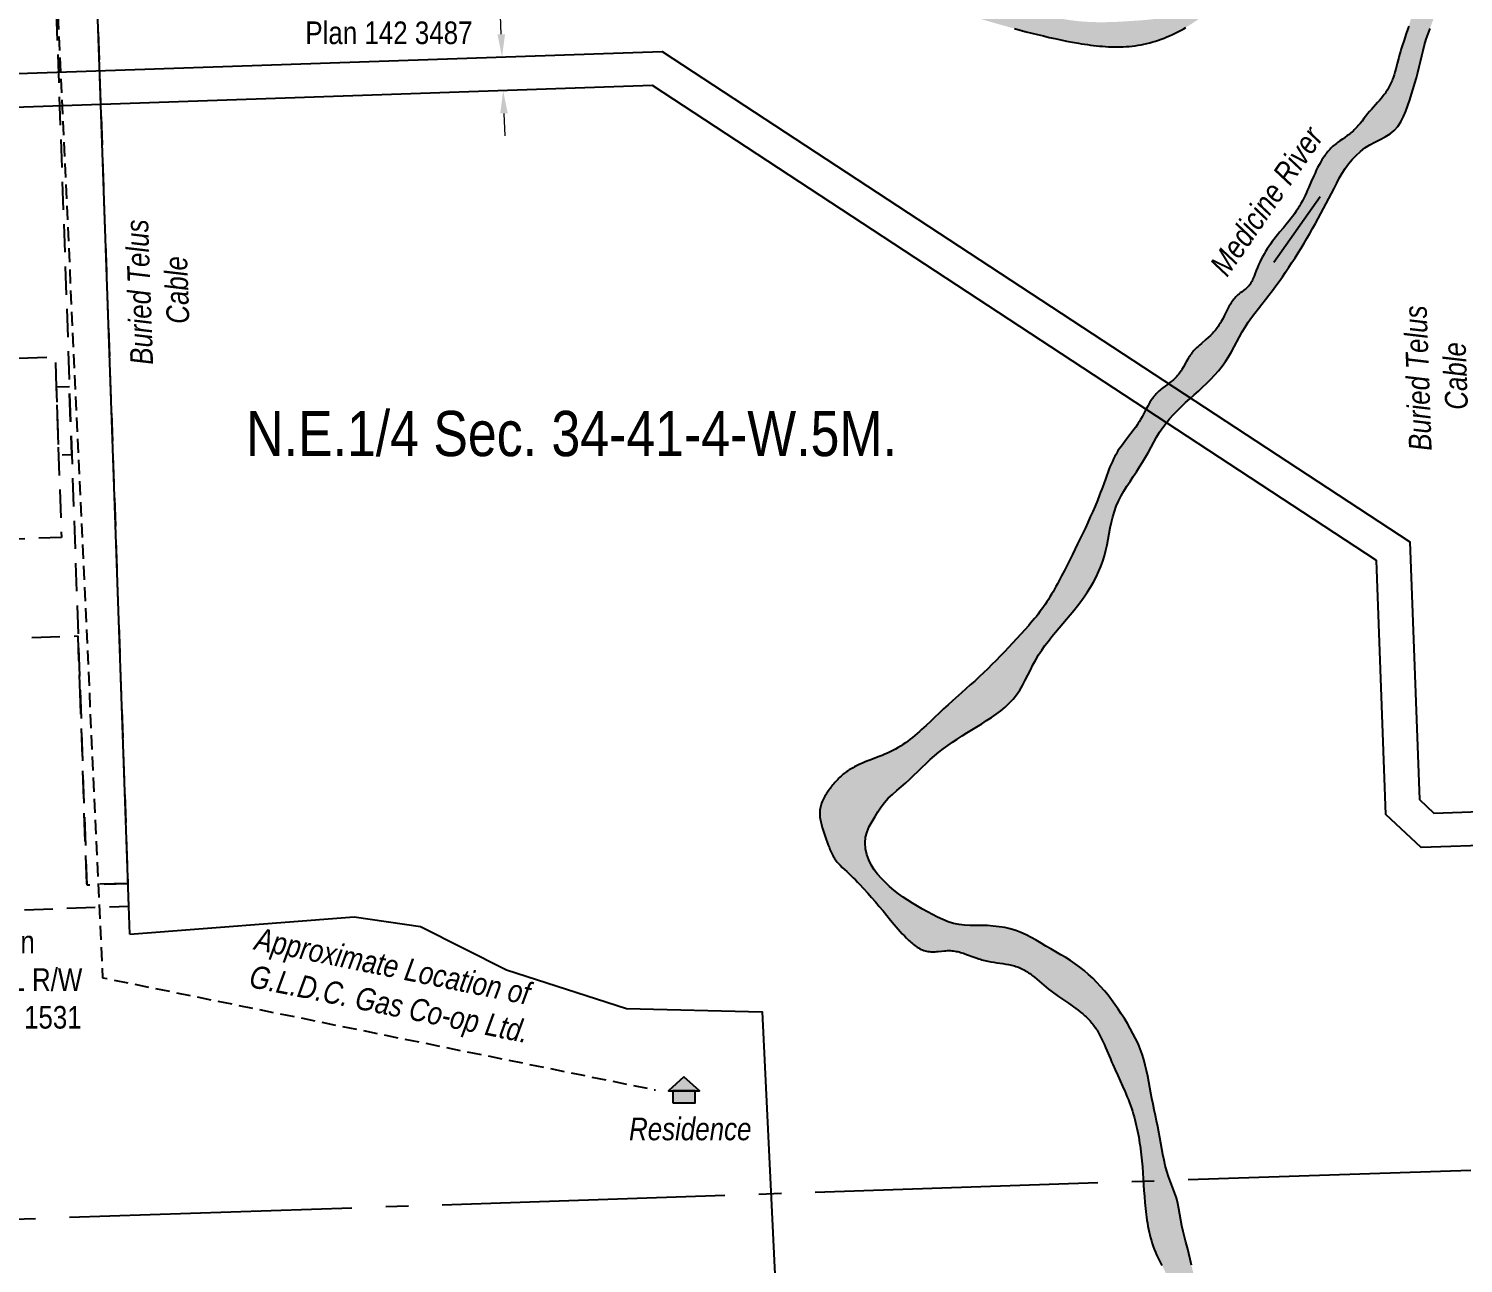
# Model space of a CAD drawing. Extents: x 665644 to 689199, y 5825051 to 5844826.
# Drawn here: x 669991 to 670626, y 5827834 to 5828380 of the extents above; entities that cross this region are included whole.
import ezdxf
from ezdxf.enums import TextEntityAlignment as Align

# ---------------------------------------------------------------- set-up
doc = ezdxf.new("R2010")
doc.units = 0
doc.header["$LTSCALE"] = 5
doc.header["$PDSIZE"] = 0.5
for name, pattern in [('foc-ACCESSROAD', [3.75, 2.5, -1.25]), ('foc-QUARTERLINE', [33, 25, -3, 2, -3]), ('UG_PIPE', [1.875, 1.25, -0.625])]:
    doc.linetypes.add(name, pattern=pattern)
doc.layers.get('Defpoints').update_dxf_attribs({"color": 9})
for name, color, linetype in [('AS-PIPE-UG', 44, 'UG_PIPE'), ('AS-PIPE-UG-T', 44, 'Continuous'), ('AS-RESIDENCE', 14, 'Continuous'), ('AS-TELEPHONE-T', 224, 'Continuous'), ('AS-TELUS', 224, 'foc-TEL'), ('C-SYMBOL', 7, 'Continuous'), ('F-AR', 190, 'foc-ACCESSROAD'), ('F-RW', 190, 'Continuous'), ('F-WS', 190, 'foc-ACCESSROAD'), ('F-WS-S', 190, 'Continuous'), ('L-QSEC', 8, 'foc-QUARTERLINE'), ('T-WATER', 160, 'Continuous'), ('T-WATER-H', 133, 'Continuous'), ('T-WATER-T', 170, 'Continuous')]:
    doc.layers.add(name, color=color, linetype=linetype)
doc.layers.add('F-RW-T', color=190, linetype='Continuous', lineweight=9)
doc.styles.add('175L', font='ARIALN.TTF', dxfattribs={"height": 20})
doc.styles.add('80CG', font='ARIALN.TTF', dxfattribs={"height": 10})
doc.styles.add('foc-LtypeFont', font='ARIALN.TTF', dxfattribs={"height": 7.35})
doc.linetypes.add('foc-TEL', pattern='A,2,-1,["T",foc-LtypeFont,S=0.2,R=0,X=-0.425,Y=-0.75],-1.24,8', length=12.24)
doc.dimstyles.new('Compass 5 000', dxfattribs={"dimscale": 5, "dimtxt": 9, "dimasz": 2, "dimexe": 0.2, "dimexo": 0.0625, "dimgap": 0.5, "dimtad": 0, "dimtih": 1, "dimtoh": 1, "dimzin": 0, "dimdsep": 46, "dimtxsty": '80CG', "dimcen": 0.1, "dimse1": 1, "dimse2": 1, "dimclrd": 256, "dimclrt": 256, "dimaunit": 1, "dimadec": 4, "dimazin": 0, "dimtfac": 0.06, "dimtofl": 0, "dimtmove": 0, "dimatfit": 1, "dimfxl": 0.2, "dimtolj": 1, "dimtzin": 0, "dimlwd": -1, "dimarcsym": 0})

# ---------------------------------------------------------------- blocks, each defined once
blk = doc.blocks.new('*D2268')
at = {"layer": 'Defpoints', "color": 0, "transparency": 16777216}
for p in [(669901.98, 5828066.17), (669904.84, 5828051.46), (669910.58, 5828052.58)]:
    blk.add_point(p, dxfattribs=at)
at = {"layer": 'F-RW-T', "transparency": 16777216}
for p, q in [((669905.81, 5828077.1), (669903.9, 5828086.91)), ((669912.49, 5828042.76), (669928.62, 5827959.86)), ((669928.62, 5827959.86), (669938.62, 5827959.86))]:
    blk.add_line(p, q, dxfattribs=at)
for points in [[(669907.44, 5828077.42), (669904.17, 5828076.78), (669907.72, 5828067.28)], [(669914.12, 5828043.08), (669910.85, 5828042.45), (669910.58, 5828052.58)]]:
    blk.add_solid(points, dxfattribs=at)
at = {"layer": 'F-RW-T', "transparency": 16777216, "insert": (669977.7, 5827959.86), "char_height": 10, "attachment_point": 5, "style": '80CG'}
blk.add_mtext('\\A1;Canlin\\P15.00 P/L R/W\\PPlan 972 1531', dxfattribs=at)
blk = doc.blocks.new('*D2276')
at = {"layer": 'Defpoints', "color": 0, "transparency": 16777216}
for p in [(670194.51, 5828367.77), (670200.52, 5828367.98), (670195.02, 5828352.78)]:
    blk.add_point(p, dxfattribs=at)
at = {"layer": 'F-RW-T', "transparency": 16777216}
for p, q in [((670199.58, 5828395.24), (670189.58, 5828395.24)), ((670200.18, 5828377.97), (670199.58, 5828395.24)), ((670201.38, 5828342.99), (670201.72, 5828333))]:
    blk.add_line(p, q, dxfattribs=at)
for points in [[(670201.84, 5828378.03), (670198.51, 5828377.91), (670200.52, 5828367.98)], [(670203.04, 5828343.05), (670199.71, 5828342.94), (670201.03, 5828352.99)]]:
    blk.add_solid(points, dxfattribs=at)
at = {"layer": 'F-RW-T', "transparency": 16777216, "insert": (670150.5, 5828395.24), "char_height": 10, "attachment_point": 5, "style": '80CG'}
blk.add_mtext('\\A1;New North\\P15.00 P/L R/W\\PPlan 142 3487', dxfattribs=at)
blk = doc.blocks.new('res_occ')
for points in [[(0.1, 0.89), (-1.26, -0.37), (1.46, -0.37)], [(-0.9, -1.43), (1.1, -1.43), (1.1, -0.37), (-0.9, -0.37)]]:
    blk.add_hatch(color=14).paths.add_polyline_path(points)
at = {"color": 14}
for points in [[(0.1, 0.89), (-1.26, -0.37), (1.46, -0.37)], [(-0.9, -1.43), (1.1, -1.43), (1.1, -0.37), (-0.9, -0.37)]]:
    blk.add_lwpolyline(points, close=True, dxfattribs=at)

msp = doc.modelspace()

# ---------------------------------------------------------------- hatches: boundary and pattern name
at = {"layer": 'T-WATER-H'}
h = msp.add_hatch(color=256, dxfattribs=at)
h.dxf.hatch_style = 1
edge = h.paths.add_edge_path()
edge.add_line((670617.934, 5827775.33), (670629.871, 5827775.733))
edge.add_spline(control_points=[(670629.871, 5827775.733), (670628.881, 5827780.943), (670627.306, 5827789.236), (670624.719, 5827800.518), (670618.419, 5827806.898), (670612.289, 5827812.766), (670604.15, 5827812.705), (670599.313, 5827819.408), (670590.954, 5827818.029), (670583.634, 5827819.294), (670577.618, 5827817.352), (670572.39, 5827815.282), (670567.053, 5827814.135), (670561.736, 5827812.325), (670555.479, 5827811.001), (670549.341, 5827808.89), (670543.147, 5827808.544), (670538.302, 5827808.19), (670533.864, 5827807.84), (670529.925, 5827809.233), (670527.383, 5827811.594), (670520.982, 5827815.784), (670506.714, 5827819.661), (670505.334, 5827836.608), (670500.607, 5827850.658), (670499.854, 5827862.537), (670494.676, 5827873.105), (670492.672, 5827882.666), (670490.732, 5827894.315), (670487.135, 5827909.776), (670484.799, 5827926.359), (670476.764, 5827941.493), (670467.775, 5827954.673), (670455.912, 5827966.55), (670442.023, 5827973.905), (670429.463, 5827982.058), (670415.029, 5827984.392), (670401.434, 5827983.338), (670386.917, 5827990.533), (670374.182, 5827998.145), (670364.839, 5828008.053), (670360.977, 5828016.195), (670360.769, 5828024.437), (670365.106, 5828031.38), (670369.863, 5828039.709), (670379.822, 5828047.02), (670391.736, 5828060.055), (670409.088, 5828071.062), (670428.551, 5828082.643), (670437.562, 5828107.31), (670456.593, 5828124.377), (670468.346, 5828147.445), (670469.95, 5828170.316), (670483.659, 5828186.862), (670493.21, 5828207.671), (670508.664, 5828219.725), (670521.5, 5828233.271), (670528.249, 5828248.866), (670541.952, 5828264.95), (670555.549, 5828285.517), (670565.892, 5828304.584), (670573.626, 5828320.429), (670582.867, 5828329.428), (670597.868, 5828334.788), (670601.719, 5828348.787), (670606.119, 5828362.407), (670608.509, 5828376.65), (670614.759, 5828389.05), (670613.428, 5828401.033), (670615.169, 5828411.582), (670611.463, 5828424.256), (670603.679, 5828437.492), (670588.589, 5828439.046), (670578.097, 5828444.462), (670568.507, 5828444.02), (670554.732, 5828439.179), (670535.274, 5828431.414), (670520.837, 5828411.181), (670508.032, 5828399.53), (670498.792, 5828385.305), (670479.626, 5828383.87), (670460.553, 5828382.647), (670438.384, 5828386.274), (670420.807, 5828391.746), (670400.798, 5828397.542), (670383.721, 5828411.058), (670384.969, 5828437.004), (670382.269, 5828465.674), (670385.25, 5828493.987), (670400.885, 5828521.864), (670427.342, 5828530.888), (670448.844, 5828544.489), (670461.568, 5828556.331), (670467.087, 5828569.019), (670474.189, 5828579.677), (670483.879, 5828584.95), (670492.549, 5828585.526), (670500.772, 5828583.869), (670512.161, 5828583.552), (670525.751, 5828582.291), (670545.491, 5828583.758), (670566.837, 5828580.526), (670590.249, 5828581.579), (670613.64, 5828582.44), (670638.416, 5828576.835), (670653.912, 5828592.898), (670673.691, 5828592.109), (670695.248, 5828592.786), (670718.638, 5828589.136), (670738.442, 5828583.03), (670752.158, 5828575.955), (670766.83, 5828566.865), (670781.439, 5828564.733), (670796.829, 5828566.15), (670809.155, 5828559.745), (670821.566, 5828552.424), (670837.035, 5828546.694), (670856.796, 5828543.782), (670884.282, 5828538.988), (670916.132, 5828536.573), (670947.584, 5828540.184), (670970.284, 5828548.572), (670991.77, 5828547.997), (671015.859, 5828551.361), (671041.454, 5828550.642), (671065.947, 5828560.89), (671069.681, 5828582.512), (671077.844, 5828598.1), (671074.02, 5828614.328), (671083.656, 5828623.845), (671096.656, 5828635.26), (671092.595, 5828655.859), (671104.402, 5828667.742), (671114.458, 5828673.242), (671123.654, 5828681.226), (671129.779, 5828691.182), (671127.686, 5828701.581), (671132.466, 5828707.444), (671136.393, 5828712.979), (671136.952, 5828722.077), (671149.709, 5828726.157), (671152.753, 5828739.185), (671164.356, 5828748.026), (671176.847, 5828753.444), (671184.762, 5828766.473), (671185.918, 5828779.215), (671187.478, 5828791.035), (671182.102, 5828799.096), (671177.221, 5828803.664), (671172.536, 5828807.752), (671169.624, 5828812.021), (671166.532, 5828814.417), (671166.052, 5828816.185), (671165.953, 5828816.551)], knot_values=[0, 0, 0, 0, 16.0422276, 25.5291608, 33.6747877, 42.5967561, 49.9188889, 55.9885494, 64.7203036, 72.5950876, 78.3637044, 83.240124, 89.5264364, 94.663531, 100.0736036, 108.7059345, 113.9776498, 118.5819782, 123.3386262, 127.1780434, 130.6875014, 133.6439275, 150.2249711, 169.8218791, 177.8159522, 195.4022117, 204.535722, 212.805671, 224.5809601, 239.980648, 260.4999978, 274.2106111, 290.8829351, 308.3945754, 323.7796224, 337.9417061, 352.8033315, 366.7693326, 377.9471903, 400.3787237, 411.2994775, 418.1242255, 427.1400769, 434.4718792, 442.2936996, 455.7517827, 470.8064577, 495.0824917, 517.6160821, 535.9038888, 570.9632868, 592.8584979, 611.8866825, 637.797782, 655.0533139, 679.8842743, 695.3094898, 710.5731066, 730.1841679, 758.3284968, 784.424392, 795.2809445, 811.0447802, 821.8974535, 840.8129537, 849.809625, 865.5500875, 883.9799243, 889.5267413, 901.3384529, 915.4695249, 928.7774377, 943.9445868, 957.7857442, 963.6438083, 972.0943965, 1001.6142086, 1024.0749797, 1044.8643111, 1054.11921, 1072.9281392, 1096.7623625, 1113.2508135, 1139.5628872, 1151.8401537, 1176.4023378, 1196.6479407, 1225.4702497, 1264.5194068, 1279.2472043, 1318.8238113, 1342.4687099, 1356.3433847, 1369.8675578, 1383.6944423, 1393.9071571, 1401.655878, 1409.2763816, 1418.9907027, 1435.7666442, 1450.1621061, 1478.1468779, 1500.1619076, 1520.0389577, 1549.4511657, 1569.1536376, 1579.5236462, 1607.0295405, 1634.6309184, 1649.800246, 1669.0459802, 1680.8045499, 1701.2586573, 1711.9376917, 1726.4567505, 1741.3746877, 1755.5630961, 1775.4729493, 1801.1567692, 1839.3373461, 1870.8179407, 1895.5193039, 1910.8108224, 1934.8048207, 1967.9865793, 1989.3168555, 2005.2098653, 2029.9725991, 2041.5316948, 2050.0722964, 2068.281538, 2090.7648732, 2103.5716597, 2115.4153943, 2125.303336, 2140.1747798, 2147.5644644, 2154.9989347, 2161.4759937, 2167.9710602, 2180.0006027, 2194.8996256, 2204.5542421, 2222.684334, 2234.8508047, 2247.8613086, 2261.327636, 2268.6211889, 2275.8208631, 2281.5122007, 2287.1051846, 2291.4156427, 2292.5433231, 2292.5433231, 2292.5433231, 2292.5433231], degree=3, periodic=0)
edge.add_line((671165.953, 5828816.551), (671151.417, 5828816.042))
edge.add_spline(control_points=[(671151.417, 5828816.042), (671151.571, 5828815.794), (671151.725, 5828815.545), (671151.879, 5828815.297), (671153.26, 5828813.076), (671155.693, 5828809.162), (671160.431, 5828805.078), (671164.497, 5828801.866), (671168.482, 5828798.414), (671172.024, 5828792.238), (671171.167, 5828784.715), (671173.241, 5828778.088), (671173.952, 5828771.938), (671167.596, 5828767.394), (671163.211, 5828762.273), (671157.106, 5828755.349), (671147.971, 5828750.258), (671144.095, 5828739.612), (671135.961, 5828731.441), (671131.254, 5828724.435), (671124.401, 5828720.425), (671122.823, 5828716.19), (671121.348, 5828713.105), (671118.742, 5828709.139), (671107.604, 5828711.063), (671114.523, 5828707.226), (671120.027, 5828707.334), (671118.648, 5828699.372), (671116.126, 5828693.988), (671111.302, 5828692.827), (671105.41, 5828685.914), (671098.034, 5828674.517), (671087.157, 5828664.517), (671082.458, 5828652), (671076.27, 5828652.467), (671071.919, 5828652.737), (671069.92, 5828647.246), (671062.697, 5828639.049), (671064.203, 5828621.996), (671064.396, 5828602.787), (671060.243, 5828585.977), (671054.92, 5828571.752), (671044.541, 5828565.569), (671033.823, 5828564.528), (671023.723, 5828563.959), (671015.507, 5828562.153), (671010.349, 5828562.825), (671006.015, 5828562.436), (671005.168, 5828559.4), (671002.751, 5828558.803), (671000.994, 5828558.807), (670999.298, 5828559.727), (671000.175, 5828561.29), (671001.573, 5828560.855), (671002.893, 5828561.624), (671002.389, 5828563.984), (670999.66, 5828563.511), (670997.268, 5828562.594), (670990.373, 5828561.058), (670980.39, 5828559.922), (670963.771, 5828556.819), (670945.453, 5828552.998), (670927.107, 5828552.737), (670914.802, 5828551.601), (670902.688, 5828549.649), (670888.549, 5828549.287), (670869.822, 5828549.365), (670852.085, 5828553.294), (670833.509, 5828558.255), (670819.706, 5828565.21), (670813.495, 5828573.355), (670807.763, 5828576.397), (670797.65, 5828576.55), (670786.451, 5828577.6), (670772.279, 5828577.859), (670760.051, 5828585.02), (670746.597, 5828589.774), (670733.587, 5828595.09), (670716.692, 5828600.329), (670692.612, 5828599.313), (670669.71, 5828603.012), (670652.946, 5828602.704), (670644.376, 5828600.567), (670636.724, 5828598.783), (670628.874, 5828594.623), (670619.478, 5828592.278), (670609.778, 5828594.54), (670599.414, 5828594.301), (670590.053, 5828595.702), (670582.169, 5828595.211), (670576.731, 5828597.713), (670571.339, 5828598.241), (670568.305, 5828602.188), (670562.978, 5828600.973), (670558.692, 5828598.032), (670553.906, 5828596.281), (670548.032, 5828593.964), (670541.109, 5828596.984), (670533.401, 5828595.195), (670527.011, 5828596.131), (670515.409, 5828598.7), (670498.036, 5828596.302), (670476.284, 5828589.8), (670466.001, 5828576.8), (670458.905, 5828571.129), (670455.173, 5828568.254), (670457.483, 5828563.648), (670451.961, 5828560.442), (670437.526, 5828556.426), (670422.921, 5828537.677), (670400.683, 5828534.373), (670396.245, 5828524.169), (670391.188, 5828525.569), (670391.471, 5828531.465), (670388.232, 5828539.426), (670391.362, 5828552.356), (670382.032, 5828564.145), (670389.373, 5828580.278), (670388.783, 5828596.052), (670388.1, 5828611.724), (670387.067, 5828621.48), (670389.72, 5828628.896), (670391.654, 5828635.008), (670395.213, 5828640.998), (670400.99, 5828641.907), (670405.226, 5828641.562), (670409.063, 5828638.648), (670411.849, 5828631.219), (670411.476, 5828621.773), (670412.851, 5828612.152), (670413.99, 5828604.502), (670420.211, 5828602.28), (670423.736, 5828607.157), (670421.368, 5828614.362), (670420.565, 5828622.283), (670423.401, 5828630.055), (670427.412, 5828634.392), (670431.705, 5828639.56), (670429.17, 5828644.283), (670427.119, 5828648.68), (670422.168, 5828649.945), (670416.295, 5828650.962), (670409.326, 5828651.268), (670401.839, 5828651.314), (670395.471, 5828650.866), (670387.48, 5828649.937), (670385.569, 5828642.458), (670381.485, 5828635.977), (670378.947, 5828628.64), (670379.072, 5828618.764), (670379.486, 5828607.492), (670378.593, 5828596.442), (670375.87, 5828585.766), (670379.915, 5828574.5), (670374.963, 5828556.145), (670382.107, 5828536.583), (670382.513, 5828516.676), (670381.947, 5828501.898), (670379.229, 5828487.287), (670373.64, 5828468.73), (670374.452, 5828446.413), (670369.859, 5828421.796), (670381.39, 5828403.497), (670395.12, 5828389.822), (670419.951, 5828382.383), (670448.099, 5828374.484), (670481.199, 5828370.366), (670508.574, 5828382.552), (670527.805, 5828402.606), (670544.056, 5828426.997), (670570.403, 5828428.95), (670591.119, 5828432.121), (670605.48, 5828420.602), (670605.393, 5828404.103), (670604.169, 5828387.429), (670597.039, 5828370.162), (670594.179, 5828353.696), (670583.863, 5828344.299), (670577.22, 5828334.397), (670561.241, 5828325.983), (670557.08, 5828304.22), (670542.081, 5828288.536), (670534.736, 5828276.907), (670531.792, 5828266.605), (670521.894, 5828260.988), (670518.778, 5828246.772), (670504.738, 5828238.786), (670500.356, 5828225.966), (670488.05, 5828219.657), (670482.801, 5828205.274), (670471.111, 5828193.445), (670464.487, 5828171.868), (670453.013, 5828148.517), (670441.479, 5828125.145), (670426.881, 5828109.427), (670412.994, 5828094.527), (670393.996, 5828078.769), (670379.633, 5828063.54), (670364.411, 5828057.384), (670353.227, 5828053.541), (670344.996, 5828044.492), (670339.443, 5828033.888), (670343.556, 5828023.389), (670346.586, 5828013.439), (670356.773, 5828004.346), (670366.895, 5827993.178), (670376.958, 5827980.245), (670387.322, 5827970.593), (670400.698, 5827974.367), (670413.409, 5827966.885), (670430.334, 5827967.291), (670443.87, 5827952.741), (670462.267, 5827943.972), (670470.024, 5827922.379), (670480.057, 5827903.268), (670484.161, 5827878.638), (670484.427, 5827856.837), (670488.589, 5827839.597), (670495.055, 5827829.097), (670498.952, 5827815.568), (670510.312, 5827804.955), (670522.775, 5827798.591), (670532.477, 5827795.65), (670540.518, 5827796.069), (670547.893, 5827796.545), (670556.264, 5827797.538), (670565.959, 5827800.73), (670576.487, 5827802.595), (670586.433, 5827805.334), (670594.601, 5827801.89), (670602.764, 5827796.152), (670613.652, 5827791.631), (670619.764, 5827785.416), (670617.694, 5827776.051), (670617.934, 5827775.33)], knot_values=[-0.8709324, -0.8709324, -0.8709324, -0.8709324, 0, 0, 0, 7.7918679, 13.7340843, 18.6098685, 23.3711644, 29.5091878, 39.090954, 44.8607757, 50.9112786, 55.4059522, 66.7159289, 71.6476072, 82.9695303, 96.8462854, 103.751623, 117.4621731, 121.7696668, 126.7683228, 130.4356253, 132.0905318, 141.0006575, 144.9454449, 148.1045992, 156.6138916, 160.7461015, 166.2536715, 169.878417, 187.7084612, 206.3293396, 216.3553157, 220.7698822, 223.96386, 228.1718248, 235.9083786, 257.1939584, 274.3576713, 294.5209609, 309.1130181, 317.8047666, 329.1304461, 340.9956933, 348.4419604, 353.6932474, 357.2753927, 359.6399669, 361.9243654, 363.8994406, 365.4112797, 366.1444705, 368.3327418, 368.9240141, 370.4084173, 373.5420451, 375.0980175, 378.4792959, 394.3328121, 405.4970136, 429.1181616, 450.3176824, 460.3712848, 466.1703074, 487.1053614, 502.6952676, 522.2218405, 541.2150087, 560.7904107, 566.7047606, 571.5476444, 579.6447163, 596.488037, 605.7098146, 621.5176865, 637.7810457, 648.6849375, 663.6894411, 690.3922802, 720.0185739, 733.3205579, 740.205423, 746.4917641, 756.7864567, 766.8224896, 774.5940491, 786.2580882, 797.7688932, 803.0201807, 809.5086572, 815.5301298, 818.3226413, 823.254236, 829.3422166, 834.4895839, 838.4327535, 847.8521965, 855.0859229, 861.6795093, 867.0195952, 890.6956733, 913.2337364, 933.189144, 937.8504274, 941.69225, 945.3134798, 949.9572785, 957.1755504, 992.7577716, 1014.2189352, 1018.0607451, 1021.8008652, 1025.499267, 1033.8580052, 1047.8449819, 1062.4130736, 1072.8699461, 1097.2662768, 1109.4144157, 1120.2334374, 1126.0432005, 1132.6821194, 1139.9298711, 1144.9825735, 1149.2972837, 1152.3476216, 1158.8745019, 1172.038627, 1180.293712, 1188.8185453, 1192.876109, 1196.3620888, 1204.0822346, 1214.2574502, 1220.0139129, 1228.081387, 1232.4959019, 1238.3056809, 1242.2165841, 1246.6326586, 1252.4570823, 1260.5092273, 1267.3982036, 1274.7955649, 1280.2056415, 1289.5407151, 1294.3819914, 1303.7133019, 1312.0798931, 1323.883587, 1337.5524398, 1345.3419711, 1356.2846192, 1371.8437168, 1400.1973307, 1416.2828564, 1431.4730911, 1444.4637752, 1460.8058412, 1489.1476569, 1511.4510294, 1532.7929917, 1550.5519012, 1568.6740703, 1608.8791484, 1639.5868552, 1665.9038809, 1694.8945637, 1723.6528589, 1747.3317477, 1770.1456436, 1784.7719206, 1794.9998816, 1817.6495399, 1835.0179761, 1850.8814999, 1866.0407758, 1875.4669827, 1886.3557668, 1917.9198731, 1934.5148379, 1951.0485584, 1959.2604827, 1964.9717197, 1983.5573326, 1998.1686122, 2010.6301284, 2021.695009, 2037.1622251, 2054.3634583, 2070.6817544, 2103.641581, 2132.9448839, 2147.937752, 2167.7675194, 2193.9440454, 2222.3970491, 2228.6422516, 2243.109696, 2257.1433578, 2264.484153, 2277.5048179, 2288.4410333, 2295.3334715, 2317.7254323, 2333.4293821, 2345.9379589, 2355.9487348, 2371.4713709, 2388.0704823, 2403.5210569, 2428.3889831, 2446.2054571, 2469.6054932, 2493.4923474, 2519.8876991, 2535.2001624, 2545.8312853, 2556.6388107, 2576.8807026, 2589.7900761, 2598.7810986, 2606.8182129, 2613.7246895, 2621.0083916, 2632.0280381, 2644.1254397, 2653.4038338, 2661.9103612, 2669.4202243, 2683.7590291, 2695.2781556, 2698.8741103, 2698.8741103, 2698.8741103, 2698.8741103], degree=3, periodic=0)

# ---------------------------------------------------------------- linework, layer by layer
at = {"layer": 'AS-PIPE-UG', "flags": 128}
msp.add_lwpolyline([(669991.519, 5828657.977), (670023.887, 5827960.762), (670268.345, 5827911.131)], dxfattribs=at)
at = {"layer": 'AS-TELUS', "flags": 128}
for points in [[(670035.992, 5827980.052), (670035.559, 5827992.444), (670030.552, 5828135.728), (670012.557, 5828650.713)], [(670035.992, 5827980.052), (670135.111, 5827987.63), (670164.522, 5827983.347), (670202.452, 5827964.283), (670255.511, 5827947.192), (670315.555, 5827945.688), (670323.377, 5827783.834)]]:
    msp.add_lwpolyline(points, dxfattribs=at)
at = {"layer": 'F-AR', "flags": 128}
msp.add_lwpolyline([(669994.278, 5828650.074), (670016.929, 5828001.86), (670035.207, 5828002.498), (670012.557, 5828650.713)], dxfattribs=at)
msp.add_lwpolyline([(670009.233, 5828222.095), (670003.393, 5828221.889), (670004.442, 5828191.908), (670010.281, 5828192.113)], close=True, dxfattribs=at)
at = {"layer": 'F-RW', "flags": 128}
for points in [[(669826.581, 5828355.12), (670271.35, 5828370.412), (670601.874, 5828153.483), (670606.105, 5828039.588), (670612.573, 5828033.521), (670612.573, 5828033.521), (670641.3, 5828034.533)], [(670641.829, 5828019.547), (670606.857, 5828018.314), (670591.344, 5828032.876), (670587.188, 5828145.209), (670267.11, 5828355.258), (669912.053, 5828343.053)]]:
    msp.add_lwpolyline(points, dxfattribs=at)
at = {"layer": 'F-WS', "flags": 128}
msp.add_lwpolyline([(669892.988, 5828231.534), (670002.921, 5828235.381), (670003.393, 5828221.889), (670005.718, 5828155.43), (669895.786, 5828151.583), (669892.988, 5828231.534)], dxfattribs=at)
msp.add_lwpolyline([(670014.118, 5828082.28), (670013.089, 5828111.732), (669886.457, 5828107.308), (669890.647, 5827987.381), (670035.559, 5827992.444), (670035.207, 5828002.498), (670016.929, 5828001.86)], close=True, dxfattribs=at)
at = {"layer": 'F-WS-S', "flags": 128}
for points in [[(670027.528, 5828222.739), (670027.512, 5828222.739)], [(670028.559, 5828192.757), (670028.584, 5828192.758)]]:
    msp.add_lwpolyline(points, dxfattribs=at)
at = {"layer": 'L-QSEC', "flags": 128}
msp.add_lwpolyline([(669844.288, 5827849.281), (670646.886, 5827876.306)], dxfattribs=at)
at = {"layer": 'T-WATER', "flags": 128}
for points in [[(670601.437, 5828381.598), (670601.032, 5828380.351), (670600.194, 5828377.858), (670599.343, 5828375.357), (670598.51, 5828372.839), (670598.109, 5828371.571), (670597.723, 5828370.295), (670597.356, 5828369.011), (670597.008, 5828367.717), (670596.34, 5828365.12), (670596.006, 5828363.824), (670595.662, 5828362.535), (670595.301, 5828361.256), (670594.915, 5828359.992), (670594.498, 5828358.746), (670594.276, 5828358.131), (670594.042, 5828357.521), (670593.798, 5828356.919), (670593.541, 5828356.323), (670593.27, 5828355.735), (670592.985, 5828355.155), (670592.685, 5828354.583), (670592.37, 5828354.019), (670592.038, 5828353.465), (670591.691, 5828352.919), (670591.331, 5828352.38), (670590.957, 5828351.848), (670590.572, 5828351.322), (670590.177, 5828350.802), (670589.357, 5828349.777), (670588.507, 5828348.767), (670587.634, 5828347.768), (670586.747, 5828346.774), (670584.963, 5828344.784), (670584.083, 5828343.777), (670583.221, 5828342.757), (670582.385, 5828341.72), (670581.568, 5828340.671), (670580.756, 5828339.622), (670579.938, 5828338.585), (670579.101, 5828337.57), (670578.672, 5828337.074), (670578.232, 5828336.588), (670577.782, 5828336.114), (670577.319, 5828335.651), (670576.841, 5828335.203), (670576.349, 5828334.769), (670575.844, 5828334.348), (670575.327, 5828333.939), (670574.801, 5828333.539), (670574.267, 5828333.146), (670573.182, 5828332.379), (670572.089, 5828331.622), (670571.001, 5828330.864), (670569.934, 5828330.09), (670569.412, 5828329.694), (670568.901, 5828329.288), (670568.401, 5828328.872), (670567.916, 5828328.443), (670567.445, 5828328.003), (670566.988, 5828327.55), (670566.544, 5828327.086), (670566.113, 5828326.61), (670565.694, 5828326.124), (670565.287, 5828325.628), (670564.892, 5828325.121), (670564.507, 5828324.605), (670564.132, 5828324.08), (670563.767, 5828323.547), (670563.412, 5828323.004), (670563.065, 5828322.455), (670562.727, 5828321.897), (670562.397, 5828321.333), (670561.758, 5828320.184), (670561.145, 5828319.012), (670560.554, 5828317.82), (670559.98, 5828316.611), (670559.421, 5828315.388), (670558.329, 5828312.914), (670557.247, 5828310.425), (670556.699, 5828309.183), (670556.142, 5828307.947), (670555.572, 5828306.72), (670554.985, 5828305.505), (670554.377, 5828304.306), (670553.744, 5828303.126), (670553.083, 5828301.968), (670552.74, 5828301.398), (670552.388, 5828300.835), (670551.661, 5828299.728), (670550.904, 5828298.644), (670550.123, 5828297.58), (670549.321, 5828296.532), (670548.502, 5828295.498), (670547.671, 5828294.473), (670545.987, 5828292.444), (670544.303, 5828290.417), (670543.471, 5828289.397), (670542.651, 5828288.369), (670541.847, 5828287.329), (670541.062, 5828286.276), (670540.296, 5828285.209), (670539.551, 5828284.127), (670538.828, 5828283.029), (670538.129, 5828281.915), (670537.454, 5828280.783), (670536.807, 5828279.632), (670536.186, 5828278.462), (670535.595, 5828277.271), (670535.035, 5828276.058), (670534.506, 5828274.824), (670534.01, 5828273.566), (670533.538, 5828272.292), (670533.06, 5828271.025), (670532.81, 5828270.402), (670532.547, 5828269.789), (670532.268, 5828269.19), (670531.968, 5828268.607), (670531.644, 5828268.043), (670531.292, 5828267.503), (670531.104, 5828267.241), (670530.908, 5828266.987), (670530.703, 5828266.74), (670530.488, 5828266.5), (670530.265, 5828266.268), (670530.032, 5828266.042), (670529.545, 5828265.609), (670529.035, 5828265.193), (670528.509, 5828264.79), (670527.436, 5828263.998), (670526.905, 5828263.596), (670526.386, 5828263.183), (670525.888, 5828262.752), (670525.412, 5828262.302), (670524.959, 5828261.833), (670524.526, 5828261.346), (670524.112, 5828260.843), (670523.715, 5828260.325), (670523.334, 5828259.793), (670522.968, 5828259.249), (670522.615, 5828258.693), (670522.273, 5828258.128), (670521.941, 5828257.553), (670521.618, 5828256.972), (670520.991, 5828255.791), (670519.774, 5828253.396), (670519.16, 5828252.201), (670518.527, 5828251.023), (670518.199, 5828250.442), (670517.862, 5828249.87), (670517.514, 5828249.306), (670517.154, 5828248.753), (670516.78, 5828248.211), (670516.39, 5828247.682), (670515.984, 5828247.167), (670515.561, 5828246.666), (670515.122, 5828246.179), (670514.669, 5828245.703), (670514.203, 5828245.238), (670513.727, 5828244.782), (670512.748, 5828243.892), (670511.745, 5828243.021), (670509.721, 5828241.296), (670508.726, 5828240.419), (670508.239, 5828239.973), (670507.76, 5828239.518), (670507.292, 5828239.055), (670506.836, 5828238.582), (670506.394, 5828238.098), (670505.967, 5828237.6), (670505.557, 5828237.088), (670505.165, 5828236.562), (670504.79, 5828236.021), (670504.428, 5828235.469), (670504.078, 5828234.907), (670503.738, 5828234.338), (670503.078, 5828233.182), (670501.78, 5828230.855), (670501.108, 5828229.714), (670500.758, 5828229.155), (670500.396, 5828228.607), (670500.02, 5828228.071), (670499.628, 5828227.55), (670499.218, 5828227.044), (670498.788, 5828226.556), (670498.335, 5828226.087), (670497.864, 5828225.634), (670497.376, 5828225.196), (670496.873, 5828224.771), (670496.359, 5828224.356), (670495.835, 5828223.949), (670494.769, 5828223.152), (670493.695, 5828222.363), (670492.632, 5828221.564), (670492.112, 5828221.155), (670491.601, 5828220.738), (670491.104, 5828220.31), (670490.622, 5828219.869), (670490.157, 5828219.413), (670489.711, 5828218.941), (670489.283, 5828218.454), (670488.871, 5828217.953), (670488.473, 5828217.438), (670488.09, 5828216.912), (670487.719, 5828216.375), (670487.36, 5828215.828), (670487.011, 5828215.272), (670486.671, 5828214.707), (670486.012, 5828213.558), (670485.375, 5828212.39), (670484.749, 5828211.208), (670483.492, 5828208.841), (670482.841, 5828207.671), (670482.163, 5828206.521), (670481.811, 5828205.955), (670481.449, 5828205.396), (670480.704, 5828204.296), (670479.933, 5828203.215), (670479.143, 5828202.15), (670477.528, 5828200.05), (670475.911, 5828197.963), (670475.117, 5828196.915), (670474.341, 5828195.857), (670473.588, 5828194.786), (670472.866, 5828193.698), (670472.519, 5828193.147), (670472.181, 5828192.589), (670471.854, 5828192.025), (670471.537, 5828191.455), (670471.23, 5828190.879), (670470.932, 5828190.297), (670470.362, 5828189.119), (670469.823, 5828187.922), (670469.31, 5828186.709), (670468.82, 5828185.483), (670468.347, 5828184.246), (670467.888, 5828183.001), (670467.439, 5828181.751), (670466.55, 5828179.243), (670465.647, 5828176.744), (670465.182, 5828175.502), (670464.708, 5828174.266), (670463.734, 5828171.808), (670462.727, 5828169.368), (670461.691, 5828166.945), (670460.628, 5828164.536), (670459.541, 5828162.139), (670458.434, 5828159.751), (670457.309, 5828157.372), (670456.17, 5828154.997), (670455.018, 5828152.626), (670452.692, 5828147.885), (670450.345, 5828143.139), (670449.155, 5828140.772), (670447.944, 5828138.415), (670446.707, 5828136.074), (670446.077, 5828134.912), (670445.437, 5828133.755), (670444.788, 5828132.604), (670444.128, 5828131.461), (670443.457, 5828130.326), (670442.773, 5828129.2), (670442.077, 5828128.082), (670441.366, 5828126.975), (670440.641, 5828125.878), (670439.9, 5828124.792), (670439.143, 5828123.717), (670438.369, 5828122.655), (670437.578, 5828121.607), (670436.768, 5828120.571), (670435.942, 5828119.547), (670435.101, 5828118.534), (670434.247, 5828117.531), (670433.382, 5828116.536), (670431.624, 5828114.568), (670429.839, 5828112.619), (670426.24, 5828108.746), (670424.436, 5828106.816), (670422.625, 5828104.895), (670420.804, 5828102.985), (670418.97, 5828101.092), (670417.12, 5828099.219), (670415.25, 5828097.369), (670413.357, 5828095.547), (670411.441, 5828093.751), (670409.506, 5828091.977), (670407.555, 5828090.217), (670403.625, 5828086.719), (670399.682, 5828083.21), (670397.716, 5828081.437), (670395.758, 5828079.642), (670393.813, 5828077.822), (670391.877, 5828075.982), (670389.941, 5828074.137), (670387.996, 5828072.305), (670387.017, 5828071.398), (670386.032, 5828070.501), (670385.04, 5828069.616), (670384.04, 5828068.744), (670383.03, 5828067.888), (670382.009, 5828067.049), (670380.977, 5828066.23), (670379.931, 5828065.433), (670378.871, 5828064.66), (670377.796, 5828063.913), (670376.704, 5828063.194), (670375.593, 5828062.505), (670374.464, 5828061.848), (670373.315, 5828061.226), (670372.732, 5828060.929), (670372.144, 5828060.64), (670370.953, 5828060.089), (670369.744, 5828059.565), (670368.522, 5828059.064), (670367.289, 5828058.578), (670366.049, 5828058.102), (670363.561, 5828057.154), (670362.321, 5828056.672), (670361.089, 5828056.177), (670359.867, 5828055.664), (670358.66, 5828055.127), (670357.471, 5828054.562), (670356.885, 5828054.267), (670356.304, 5828053.962), (670355.73, 5828053.648), (670355.163, 5828053.323), (670354.602, 5828052.987), (670354.05, 5828052.638), (670353.506, 5828052.278), (670352.97, 5828051.904), (670352.443, 5828051.518), (670351.924, 5828051.119), (670351.414, 5828050.709), (670350.912, 5828050.287), (670350.418, 5828049.854), (670349.933, 5828049.409), (670349.456, 5828048.954), (670348.988, 5828048.488), (670348.528, 5828048.012), (670348.076, 5828047.526), (670347.633, 5828047.03), (670347.198, 5828046.525), (670346.772, 5828046.011), (670346.354, 5828045.488), (670345.944, 5828044.956), (670345.542, 5828044.417), (670345.149, 5828043.869), (670344.764, 5828043.314), (670344.388, 5828042.752), (670344.02, 5828042.182), (670343.66, 5828041.606), (670343.313, 5828041.023), (670342.979, 5828040.434), (670342.662, 5828039.839), (670342.364, 5828039.239), (670342.088, 5828038.633), (670341.837, 5828038.023), (670341.613, 5828037.408), (670341.419, 5828036.788), (670341.257, 5828036.164), (670341.129, 5828035.537), (670341.039, 5828034.906), (670340.984, 5828034.272), (670340.962, 5828033.635), (670340.972, 5828032.995), (670341.01, 5828032.353), (670341.076, 5828031.709), (670341.166, 5828031.062), (670341.279, 5828030.414), (670341.413, 5828029.764), (670341.566, 5828029.113), (670341.735, 5828028.461), (670341.919, 5828027.809), (670342.115, 5828027.156), (670342.536, 5828025.849), (670343.436, 5828023.24), (670343.883, 5828021.943), (670344.323, 5828020.654), (670344.77, 5828019.382), (670345.237, 5828018.131), (670345.481, 5828017.516), (670345.735, 5828016.909), (670345.999, 5828016.31), (670346.277, 5828015.72), (670346.569, 5828015.141), (670346.876, 5828014.572), (670347.202, 5828014.015), (670347.546, 5828013.47), (670347.91, 5828012.938), (670348.297, 5828012.42), (670348.705, 5828011.915), (670349.131, 5828011.421), (670349.573, 5828010.938), (670350.03, 5828010.463), (670350.974, 5828009.531), (670352.921, 5828007.702), (670353.89, 5828006.783), (670354.849, 5828005.856), (670355.798, 5828004.922), (670356.738, 5828003.981), (670357.669, 5828003.033), (670358.59, 5828002.08), (670360.406, 5828000.156), (670362.187, 5827998.211), (670363.935, 5827996.249), (670365.651, 5827994.273), (670367.337, 5827992.284), (670368.993, 5827990.286), (670372.283, 5827986.272), (670373.961, 5827984.259), (670374.819, 5827983.253), (670375.692, 5827982.247), (670376.584, 5827981.241), (670377.498, 5827980.236), (670378.436, 5827979.231), (670379.402, 5827978.233), (670380.395, 5827977.257), (670380.903, 5827976.783), (670381.418, 5827976.32), (670381.94, 5827975.872), (670382.47, 5827975.439), (670383.008, 5827975.025), (670383.555, 5827974.632), (670384.109, 5827974.26), (670384.671, 5827973.914), (670385.242, 5827973.594), (670385.822, 5827973.303), (670386.41, 5827973.044), (670387.007, 5827972.817), (670387.613, 5827972.626), (670388.228, 5827972.472), (670388.852, 5827972.358), (670389.485, 5827972.282), (670390.126, 5827972.24), (670390.774, 5827972.228), (670391.428, 5827972.24), (670392.087, 5827972.273), (670392.75, 5827972.322), (670393.416, 5827972.382), (670394.755, 5827972.519), (670396.094, 5827972.646), (670396.762, 5827972.695), (670397.428, 5827972.728), (670398.09, 5827972.74), (670398.747, 5827972.728), (670399.4, 5827972.688), (670400.048, 5827972.622), (670400.692, 5827972.533), (670401.332, 5827972.421), (670401.969, 5827972.288), (670402.603, 5827972.137), (670403.234, 5827971.97), (670403.863, 5827971.787), (670404.491, 5827971.592), (670405.117, 5827971.385), (670406.366, 5827970.946), (670408.867, 5827970.014), (670410.124, 5827969.551), (670411.391, 5827969.109), (670412.028, 5827968.901), (670412.67, 5827968.704), (670413.315, 5827968.52), (670413.964, 5827968.35), (670414.617, 5827968.194), (670415.274, 5827968.05), (670416.595, 5827967.796), (670417.923, 5827967.574), (670419.254, 5827967.374), (670421.906, 5827966.99), (670423.218, 5827966.784), (670424.515, 5827966.553), (670425.156, 5827966.424), (670425.792, 5827966.284), (670426.422, 5827966.133), (670427.046, 5827965.968), (670427.662, 5827965.788), (670428.27, 5827965.591), (670428.871, 5827965.377), (670429.462, 5827965.143), (670430.045, 5827964.888), (670430.618, 5827964.613), (670431.182, 5827964.318), (670431.738, 5827964.004), (670432.287, 5827963.674), (670432.83, 5827963.327), (670433.366, 5827962.966), (670433.896, 5827962.591), (670434.422, 5827962.203), (670434.944, 5827961.804), (670435.977, 5827960.978), (670437, 5827960.122), (670438.019, 5827959.245), (670440.064, 5827957.468), (670441.1, 5827956.587), (670442.151, 5827955.725), (670443.221, 5827954.887), (670444.308, 5827954.072), (670445.407, 5827953.277), (670446.516, 5827952.497), (670448.746, 5827950.971), (670450.97, 5827949.463), (670452.069, 5827948.706), (670453.156, 5827947.944), (670454.227, 5827947.17), (670455.277, 5827946.383), (670456.304, 5827945.579), (670457.304, 5827944.753), (670457.792, 5827944.33), (670458.272, 5827943.901), (670458.744, 5827943.465), (670459.206, 5827943.021), (670459.658, 5827942.569), (670460.101, 5827942.109), (670460.533, 5827941.639), (670460.954, 5827941.16), (670461.364, 5827940.671), (670461.762, 5827940.171), (670462.148, 5827939.661), (670462.523, 5827939.141), (670462.886, 5827938.611), (670463.24, 5827938.072), (670463.583, 5827937.525), (670463.918, 5827936.969), (670464.243, 5827936.405), (670464.56, 5827935.835), (670465.173, 5827934.673), (670465.758, 5827933.489), (670466.322, 5827932.285), (670466.868, 5827931.065), (670467.4, 5827929.833), (670469.479, 5827924.865), (670470.008, 5827923.631), (670470.544, 5827922.405), (670471.635, 5827919.971), (670472.737, 5827917.557), (670473.837, 5827915.155), (670474.92, 5827912.755), (670475.973, 5827910.352), (670476.483, 5827909.146), (670476.981, 5827907.936), (670477.465, 5827906.722), (670477.932, 5827905.501), (670478.38, 5827904.273), (670478.809, 5827903.038), (670479.217, 5827901.793), (670479.604, 5827900.541), (670479.97, 5827899.28), (670480.316, 5827898.012), (670480.643, 5827896.736), (670480.951, 5827895.455), (670481.241, 5827894.167), (670481.514, 5827892.874), (670481.77, 5827891.576), (670482.009, 5827890.274), (670482.233, 5827888.968), (670482.441, 5827887.659), (670482.635, 5827886.346), (670482.816, 5827885.032), (670482.983, 5827883.716), (670483.137, 5827882.398), (670483.279, 5827881.08), (670483.41, 5827879.761), (670483.641, 5827877.125), (670483.84, 5827874.491), (670484.187, 5827869.228), (670484.36, 5827866.6), (670484.548, 5827863.973), (670484.763, 5827861.35), (670484.884, 5827860.039), (670485.017, 5827858.728), (670485.162, 5827857.419), (670485.321, 5827856.11), (670485.495, 5827854.802), (670485.687, 5827853.494), (670485.897, 5827852.188), (670486.128, 5827850.883), (670486.38, 5827849.581), (670486.656, 5827848.285), (670486.958, 5827846.994), (670487.286, 5827845.712), (670487.643, 5827844.438), (670488.031, 5827843.175), (670488.451, 5827841.923), (670488.905, 5827840.686), (670489.394, 5827839.463), (670489.921, 5827838.256), (670490.483, 5827837.066), (670491.073, 5827835.888), (670492.296, 5827833.551)], [(670505.349, 5827833.646), (670504.804, 5827836.248), (670504.243, 5827838.827), (670503.613, 5827841.332), (670502.92, 5827843.763), (670502.233, 5827846.163), (670501.622, 5827848.579), (670501.115, 5827851.034), (670500.672, 5827853.515), (670500.251, 5827856.008), (670499.809, 5827858.498), (670499.302, 5827860.969), (670498.686, 5827863.409), (670497.92, 5827865.8), (670497.015, 5827868.148), (670496.062, 5827870.481), (670495.158, 5827872.83), (670494.391, 5827875.223), (670493.764, 5827877.661), (670493.234, 5827880.126), (670492.756, 5827882.602), (670492.299, 5827885.08), (670491.853, 5827887.557), (670491.404, 5827890.031), (670490.941, 5827892.502), (670490.453, 5827894.967), (670489.944, 5827897.428), (670489.423, 5827899.887), (670488.899, 5827902.348), (670488.383, 5827904.813), (670487.883, 5827907.284), (670487.409, 5827909.765), (670486.953, 5827912.252), (670486.496, 5827914.74), (670486.019, 5827917.221), (670485.504, 5827919.69), (670484.932, 5827922.14), (670484.284, 5827924.565), (670483.542, 5827926.959), (670482.687, 5827929.316), (670481.718, 5827931.633), (670480.649, 5827933.912), (670479.496, 5827936.157), (670478.275, 5827938.37), (670477.001, 5827940.552), (670475.687, 5827942.706), (670474.333, 5827944.831), (670472.935, 5827946.924), (670471.491, 5827948.984), (670469.997, 5827951.009), (670468.45, 5827952.998), (670466.848, 5827954.948), (670465.189, 5827956.854), (670463.47, 5827958.71), (670461.692, 5827960.507), (670459.852, 5827962.236), (670457.951, 5827963.89), (670455.987, 5827965.46), (670453.959, 5827966.939), (670451.873, 5827968.332), (670449.742, 5827969.66), (670447.578, 5827970.945), (670445.396, 5827972.208), (670443.207, 5827973.469), (670441.025, 5827974.752), (670438.853, 5827976.054), (670436.676, 5827977.343), (670434.479, 5827978.582), (670432.248, 5827979.735), (670429.967, 5827980.765), (670427.623, 5827981.64), (670425.218, 5827982.353), (670422.761, 5827982.915), (670420.265, 5827983.337), (670417.739, 5827983.629), (670415.195, 5827983.802), (670412.644, 5827983.871), (670410.096, 5827983.889), (670407.56, 5827983.922), (670405.049, 5827984.039), (670402.572, 5827984.305), (670400.14, 5827984.79), (670397.757, 5827985.52), (670395.418, 5827986.449), (670393.116, 5827987.522), (670390.844, 5827988.682), (670388.595, 5827989.881), (670386.372, 5827991.108), (670384.179, 5827992.37), (670382.019, 5827993.675), (670379.898, 5827995.029), (670377.82, 5827996.44), (670375.789, 5827997.915), (670373.81, 5827999.462), (670371.887, 5828001.086), (670370.027, 5828002.796), (670368.254, 5828004.601), (670366.599, 5828006.507), (670365.09, 5828008.525), (670363.757, 5828010.662), (670362.642, 5828012.922), (670361.793, 5828015.306), (670361.26, 5828017.805), (670361.079, 5828020.361), (670361.28, 5828022.894), (670361.896, 5828025.326), (670362.894, 5828027.624), (670364.125, 5828029.837), (670365.429, 5828032.02), (670366.737, 5828034.189), (670368.11, 5828036.293), (670369.62, 5828038.279), (670371.302, 5828040.121), (670373.117, 5828041.854), (670375.017, 5828043.52), (670376.954, 5828045.159), (670378.879, 5828046.814), (670380.752, 5828048.517), (670382.579, 5828050.263), (670384.379, 5828052.028), (670386.17, 5828053.793), (670387.974, 5828055.536), (670389.809, 5828057.235), (670391.693, 5828058.873), (670393.626, 5828060.451), (670395.604, 5828061.975), (670397.624, 5828063.453), (670399.681, 5828064.891), (670401.772, 5828066.297), (670403.893, 5828067.676), (670406.039, 5828069.037), (670408.207, 5828070.386), (670410.393, 5828071.73), (670412.588, 5828073.078), (670414.772, 5828074.446), (670416.924, 5828075.848), (670419.025, 5828077.3), (670421.054, 5828078.818), (670422.99, 5828080.416), (670424.814, 5828082.11), (670426.504, 5828083.915), (670428.04, 5828085.846), (670429.424, 5828087.904), (670430.687, 5828090.06), (670431.866, 5828092.288), (670432.997, 5828094.559), (670434.117, 5828096.843), (670435.262, 5828099.114), (670436.467, 5828101.341), (670437.761, 5828103.505), (670439.138, 5828105.607), (670440.587, 5828107.658), (670442.097, 5828109.664), (670443.655, 5828111.637), (670445.25, 5828113.582), (670446.872, 5828115.511), (670448.507, 5828117.431), (670450.145, 5828119.351), (670451.773, 5828121.279), (670453.381, 5828123.225), (670454.957, 5828125.197), (670456.49, 5828127.204), (670457.967, 5828129.255), (670459.378, 5828131.355), (670460.716, 5828133.504), (670461.976, 5828135.701), (670463.15, 5828137.944), (670464.232, 5828140.23), (670465.215, 5828142.559), (670466.094, 5828144.928), (670466.862, 5828147.336), (670467.513, 5828149.781), (670468.059, 5828152.255), (670468.538, 5828154.747), (670468.988, 5828157.243), (670469.445, 5828159.729), (670469.949, 5828162.192), (670470.538, 5828164.62), (670471.249, 5828166.998), (670472.114, 5828169.317), (670473.125, 5828171.579), (670474.26, 5828173.795), (670475.496, 5828175.974), (670476.809, 5828178.125), (670478.177, 5828180.26), (670479.577, 5828182.386), (670480.986, 5828184.514), (670482.38, 5828186.654), (670483.737, 5828188.815), (670485.035, 5828191.007), (670486.279, 5828193.223), (670487.495, 5828195.446), (670488.709, 5828197.66), (670489.95, 5828199.845), (670491.244, 5828201.984), (670492.618, 5828204.059), (670494.098, 5828206.054), (670495.682, 5828207.971), (670497.357, 5828209.821), (670499.105, 5828211.617), (670500.913, 5828213.371), (670502.765, 5828215.094), (670504.645, 5828216.8), (670506.538, 5828218.499), (670508.429, 5828220.205), (670510.302, 5828221.929), (670512.143, 5828223.683), (670513.937, 5828225.476), (670515.671, 5828227.316), (670517.329, 5828229.212), (670518.9, 5828231.171), (670520.368, 5828233.201), (670521.723, 5828235.309), (670522.983, 5828237.482), (670524.181, 5828239.697), (670525.354, 5828241.931), (670526.535, 5828244.16), (670527.759, 5828246.362), (670529.059, 5828248.513), (670530.44, 5828250.612), (670531.887, 5828252.667), (670533.385, 5828254.689), (670534.919, 5828256.688), (670536.474, 5828258.674), (670538.035, 5828260.656), (670539.586, 5828262.646), (670541.116, 5828264.651), (670542.619, 5828266.674), (670544.097, 5828268.715), (670545.551, 5828270.771), (670546.982, 5828272.843), (670548.39, 5828274.93), (670549.776, 5828277.032), (670551.141, 5828279.146), (670552.485, 5828281.273), (670553.81, 5828283.412), (670555.117, 5828285.563), (670556.405, 5828287.723), (670557.676, 5828289.893), (670558.93, 5828292.074), (670560.168, 5828294.263), (670561.39, 5828296.462), (670562.596, 5828298.67), (670563.788, 5828300.888), (670564.965, 5828303.113), (670566.129, 5828305.347), (670567.279, 5828307.59), (670568.416, 5828309.84), (670569.554, 5828312.091), (670570.725, 5828314.321), (670571.966, 5828316.51), (670573.313, 5828318.634), (670574.795, 5828320.674), (670576.416, 5828322.614), (670578.172, 5828324.44), (670580.059, 5828326.138), (670582.074, 5828327.693), (670584.211, 5828329.091), (670586.462, 5828330.327), (670588.764, 5828331.468), (670591.02, 5828332.627), (670593.136, 5828333.916), (670595.016, 5828335.447), (670596.624, 5828337.262), (670597.993, 5828339.318), (670599.162, 5828341.564), (670600.172, 5828343.95), (670601.061, 5828346.426), (670601.868, 5828348.941), (670602.633, 5828351.446), (670603.389, 5828353.898), (670604.13, 5828356.307), (670604.834, 5828358.699), (670605.483, 5828361.1), (670606.074, 5828363.525), (670606.633, 5828365.967), (670607.19, 5828368.419), (670607.774, 5828370.873), (670608.414, 5828373.323), (670609.14, 5828375.76), (670609.964, 5828378.18), (670610.841, 5828380.588)], [(670427.129, 5828380.474), (670429.668, 5828379.789), (670432.208, 5828379.119), (670434.752, 5828378.467), (670437.301, 5828377.833), (670439.856, 5828377.218), (670442.419, 5828376.625), (670444.991, 5828376.054), (670447.574, 5828375.506), (670450.169, 5828374.984), (670452.778, 5828374.489), (670455.399, 5828374.024), (670456.714, 5828373.807), (670458.031, 5828373.601), (670459.35, 5828373.407), (670460.671, 5828373.227), (670461.993, 5828373.061), (670463.316, 5828372.912), (670464.64, 5828372.779), (670465.964, 5828372.665), (670467.288, 5828372.57), (670468.612, 5828372.495), (670469.936, 5828372.442), (670471.258, 5828372.412), (670472.579, 5828372.405), (670473.898, 5828372.424), (670475.215, 5828372.469), (670476.531, 5828372.542), (670477.843, 5828372.643), (670479.153, 5828372.773), (670480.459, 5828372.935), (670481.762, 5828373.128), (670483.06, 5828373.355), (670484.355, 5828373.615), (670485.644, 5828373.907), (670486.928, 5828374.231), (670488.205, 5828374.586), (670489.475, 5828374.97), (670490.738, 5828375.385), (670491.992, 5828375.828), (670493.238, 5828376.298), (670494.474, 5828376.796), (670495.7, 5828377.32), (670496.914, 5828377.869), (670498.118, 5828378.444), (670499.309, 5828379.042), (670500.488, 5828379.663), (670501.653, 5828380.307), (670502.804, 5828380.973)]]:
    msp.add_lwpolyline(points, dxfattribs=at)

# ---------------------------------------------------------------- block references
at = {"layer": 'AS-RESIDENCE', "xscale": 5.000000000000001, "yscale": 5.000000000000001, "zscale": 5.000000000000001}
msp.add_blockref('res_occ', (670280.463, 5827912.531), dxfattribs=at)

# ---------------------------------------------------------------- texts
at = {"layer": 'AS-PIPE-UG-T', "insert": (670092.602, 5827983.088), "char_height": 10, "attachment_point": 1, "rotation": 348.523505, "style": '175L'}
msp.add_mtext_dynamic_manual_height_columns('\\pi0.05;{\\fArial Narrow|b0|i1|c0|p34;Approximate Location of\\P\\pi0.97428;G.L.D.C. Gas Co-op Ltd.}', width=125.14093, gutter_width=50, heights=[0], dxfattribs=at)
at = {"layer": 'AS-RESIDENCE', "insert": (670256.677, 5827898.89), "char_height": 10, "attachment_point": 1, "style": '175L'}
msp.add_mtext_dynamic_manual_height_columns('{\\fArial Narrow|b0|i1|c0|p34;Residence}', width=53.94038, gutter_width=50, heights=[0], dxfattribs=at)
at = {"layer": 'AS-TELEPHONE-T', "char_height": 10, "attachment_point": 1, "style": '175L'}
for insert, rotation in [((670036.231, 5828231.919), 92.001233), ((670601.561, 5828193.883), 92.022106)]:
    msp.add_mtext_dynamic_manual_height_columns('\\pi-0.32836;{\\fArial Narrow|b0|i1|c0|p34;Buried Telus \\P\\pi17.264;Cable}', width=63.12909, gutter_width=100, heights=[0], dxfattribs=dict(at, insert=insert, rotation=rotation))
at = {"layer": 'C-SYMBOL', "color": 3, "style": '175L'}
msp.add_text('N.E.1/4 Sec. 34-41-4-W.5M.', height=20, dxfattribs=at).set_placement((670231.254, 5828185.424), align=Align.BOTTOM_CENTER)
at = {"layer": 'T-WATER-T', "insert": (670512.891, 5828275.88), "char_height": 10, "attachment_point": 1, "rotation": 55.428511, "style": '175L'}
msp.add_mtext_dynamic_manual_height_columns('{\\fArial Narrow|b0|i1|c0|p34;Medicine River}', width=76.85307, gutter_width=100, heights=[0], dxfattribs=at)

# ---------------------------------------------------------------- dimensions: what is measured, and where the dimension line sits
at = {"layer": 'F-RW-T', "color": 3}
for base, p1, p2, angle, text, picture, middle in [((670200.519, 5828367.977), (670195.024, 5828352.78), (670194.508, 5828367.77), 91.969162, 'New North\\P15.00 P/L R/W\\PPlan 142 3487', '*D2276', (670150.495, 5828395.243)), ((669910.578, 5828052.58), (669901.985, 5828066.167), (669904.845, 5828051.464), 281.00853, 'Canlin\\P15.00 P/L R/W\\PPlan 972 1531', '*D2268', (669977.701, 5827959.86))]:
    dim = msp.add_linear_dim(base=base, p1=p1, p2=p2, angle=angle, text=text, dimstyle='Compass 5 000', dxfattribs=at)
    dim.commit()
    dim.dimension.update_dxf_attribs({"geometry": picture, "text_midpoint": middle, "dimtype": 161})

# ---------------------------------------------------------------- leaders
at = {"layer": 'T-WATER-T'}
msp.add_leader([(670541.812, 5828277.239), (670562.285, 5828306.232)], dimstyle='Compass 5 000', dxfattribs=at)

doc.saveas('drawing.dxf')
